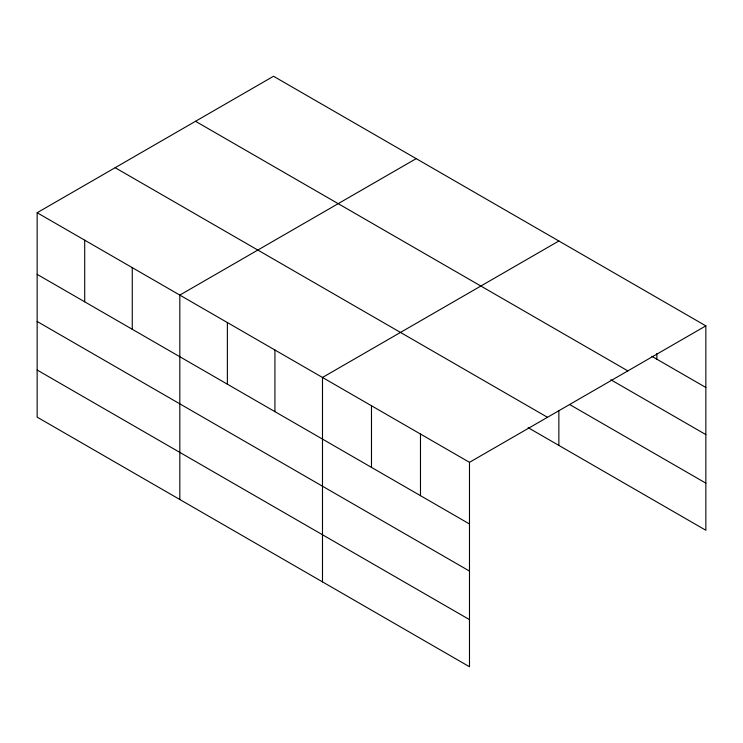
<?xml version="1.0" encoding="UTF-8"?>
<svg xmlns="http://www.w3.org/2000/svg" width="743" height="743" viewBox="0 0 743 743"><rect width="100%" height="100%" fill="white"/><g stroke="black" fill="none" stroke-linecap="round" stroke-linejoin="round"><path stroke-width="1.11" d="M528.143 427.68L705.85 530.27L705.85 325.861L273.517 76.26L37.15 212.73L37.15 417.139L469.483 666.74L469.483 462.332L37.15 212.73M416.191 158.631L179.815 295.092L179.815 499.51M558.857 241.001L322.49 377.463L322.49 581.871M469.483 462.332L705.85 325.861M651.852 356.315L705.85 387.493M195.52 121.295L627.844 370.896M610.857 379.766L705.85 434.609M569.853 404.638L705.85 483.154M115.156 167.695L547.48 417.297M37.15 274.362L469.483 523.964M37.15 321.478L469.483 571.079M37.15 370.023L469.483 619.625M656.849 353.501L656.849 359.203M558.857 410.935L558.857 445.41M420.482 434.042L420.482 495.674M371.481 405.752L371.481 467.384M274.929 350.009L274.929 411.641M227.377 322.555L227.377 384.187M132.263 267.638L132.263 329.27M84.702 240.184L84.702 301.816"/></g></svg>
